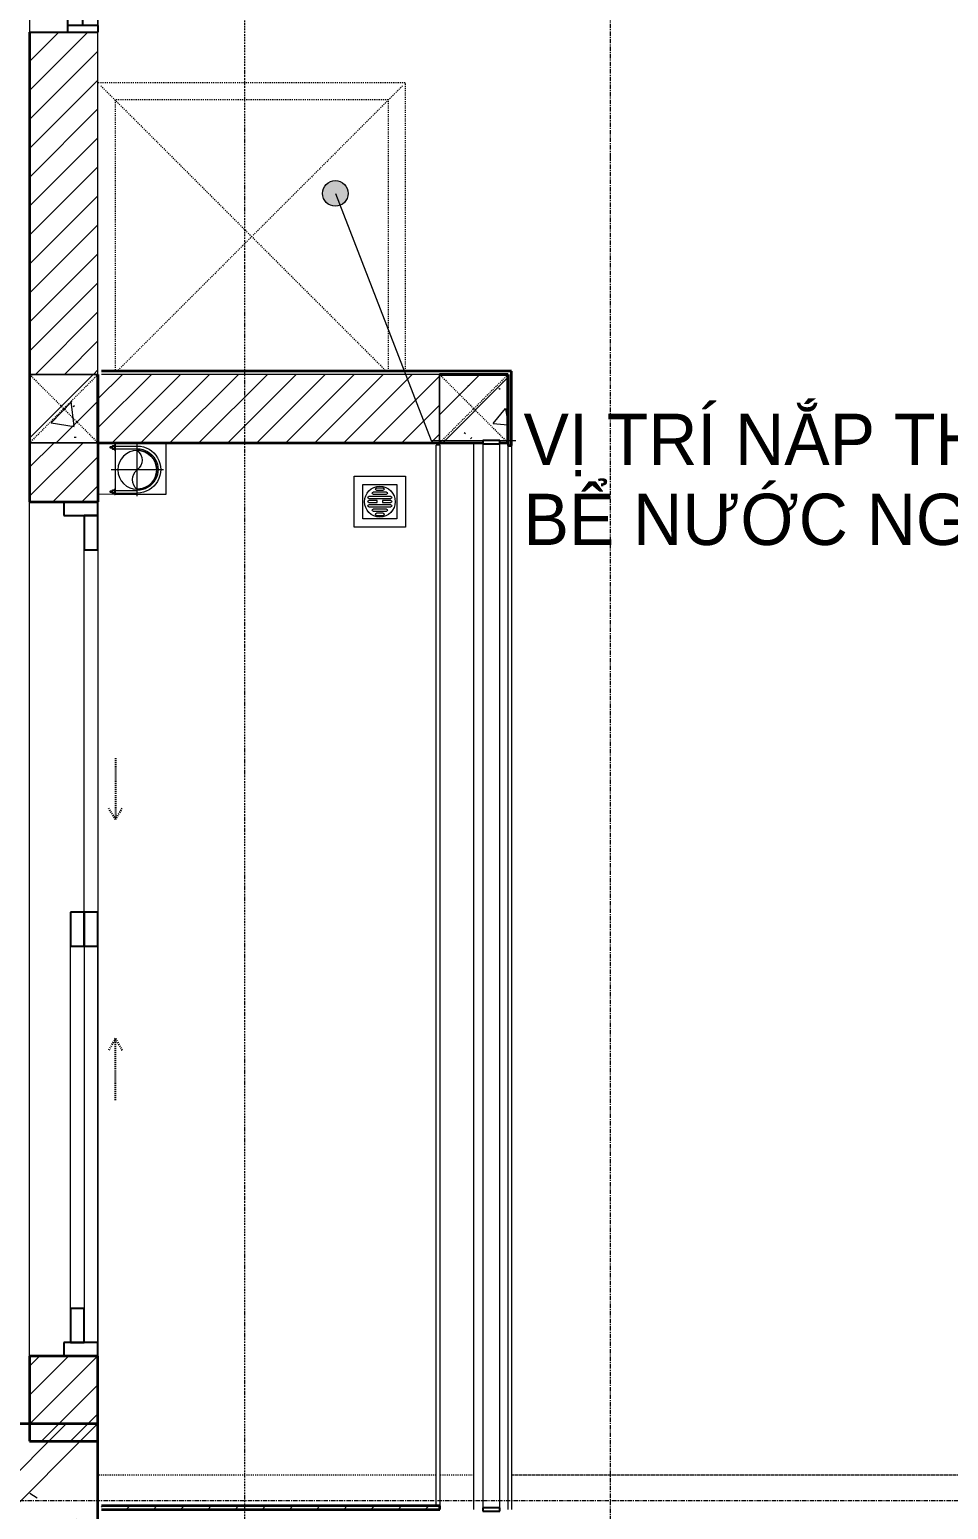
# Model space of a CAD drawing. Header units: millimetres. Extents: x 46079 to 131409, y 40831 to 60403.
# Drawn here: x 112493 to 115182, y 53512 to 57843 of the extents above; entities that cross this region are included whole.
import ezdxf

# ---------------------------------------------------------------- set-up
doc = ezdxf.new("R2010")
doc.units = ezdxf.units.MM
for name, pattern in [('Alignement de la ligne', [6.35, 3.175, -3.175]), ('Dash', [6, 3, -3]), ('Dash Dot 3_16_', [7.9375, 4.7625, -1.5875, 0, -1.5875]), ('Grid Line', [22.225, 12.7, -3.175, 3.175, -3.175]), ('IMPORT-CENTER _3_', [10.16, 6.35, -1.27, 1.27, -1.27])]:
    doc.linetypes.add(name, pattern=pattern)
for name, color, linetype, lineweight in [('0-2', 10, 'Continuous', 5), ('A-DOOR', 31, 'Continuous', 18), ('A-DOOR-1', 31, 'Continuous', 25), ('A-DOOR-FRAM', 31, 'Continuous', 25), ('A-DOOR-HDLN', 31, 'Dash', 25), ('A-FLOR-1', 250, 'Continuous', 18), ('A-FLOR-HRAL', 11, 'Continuous', 18), ('A-FLOR-HRAL-3', 11, 'Continuous', 25), ('A-GLAZ', 151, 'Continuous', 18), ('A-GLAZ-1', 151, 'Continuous', 25), ('A-WALL', 113, 'Continuous', 18), ('A-WALL-1', 113, 'Continuous', 35), ('A-WALL-PATT-1', 111, 'Continuous', 18), ('A-WALL-PATT-3', 250, 'Continuous', 18), ('G-ANNO-SYMB-1', 111, 'Dash Dot 3_16_', 18), ('G-ANNO-TEXT-1', 90, 'Continuous', 9), ('G-ANNO-TEXT-2', 7, 'Continuous', 9), ('G-IMPT', 8, 'Continuous', 18), ('G-IMPT-2', 8, 'IMPORT-CENTER _3_', 18), ('G-IMPT-3', 9, 'Alignement de la ligne', 18), ('I-WALL-2', 7, 'Continuous', 35), ('I-WALL-3', 250, 'Continuous', 18), ('M-EQPM', 50, 'Continuous', 18), ('M-EQPM-2', 9, 'Alignement de la ligne', 18), ('S-COLS', 52, 'Continuous', 18), ('S-COLS-1', 9, 'Continuous', 18), ('S-COLS-2', 7, 'Continuous', 35), ('S-COLS-3', 52, 'Dash', 18), ('S-COLS-4', 52, 'Continuous', 35), ('S-COLS-HDLN', 52, 'Dash', 18), ('S-GRID-1', 1, 'Grid Line', 9)]:
    doc.layers.add(name, color=color, linetype=linetype, lineweight=lineweight)
doc.styles.add('Arial_3', font='arial.ttf', dxfattribs={"width": 0.95, "height": 150})
pattern_1 = [(45, (59240.78, 0), (-42.426407, 42.426407), [])]
pattern_2 = [(50, (59240.8, 0), (546.5526, -47.8174), [57.15, -628.65]), (355, (59240.8, 0), (-105.7283, 573.17), [45.72, -502.92]), (100.451, (59286.33, -4), (440.8275, 525.35), [48.57, -534.27]), (46.184, (59240.8, 152.4), (813.2367, -126.1284), [85.725, -942.975]), (96.636, (59308.55, 141.9), (712.2074, 742.283), [72.855, -801.405]), (351.184, (59240.8, 152.4), (712.215, 742.276), [68.58, -754.38]), (21, (59317, 114.3), (454.8433, -306.796), [57.15, -628.65]), (326, (59317, 114.3), (185.4063, 552.5638), [45.72, -502.92]), (71.451, (59354.9, 88.73), (640.2512, 245.764), [48.57, -534.27]), (37.5, (59240.78, 0), (9.26637, 253.66504), [5.029, -491.795, 5.029, -505.511, -504.825]), (37.5, (59240.78, 0), (9.26637, 253.66504), [-1007.364, 5.029, -499.796]), (7.5, (59240.78, 0), (200.4594, 300.5414), [5.029, -286.055, 5.029, -480.365, -192.405]), (7.5, (59240.78, 0), (200.4594, 300.5414), [-776.478, 5.029, -187.376]), (327.5, (59070.85, 0), (406.77284, -17.18643), [5.029, -185.471, 5.029, -589.331, -788.67]), (327.5, (59070.85, 0), (406.77284, -17.18643), [-784.86, 5.029, -783.641]), (317.5, (58994.65, 0), (444.388, 76.2803), [5.029, -242.621, 5.029, -389.687, -560.07]), (317.5, (58994.65, 0), (444.388, 76.2803), [-642.366, 5.029, -555.041]), (45, (59240.78, 0), (-188.5854, 188.5854), []), (45, (59240.78, 285.75), (-188.5854, 188.5854), [])]

# ---------------------------------------------------------------- blocks, each defined once
blk = doc.blocks.new('NCV_TKTC_KET CAU_rvt-3-TKCS_BỂ NƯỚC NGẦM - MẶT BẰNG NẮP BỂ')
at = {"layer": 'S-COLS-1'}
h = blk.add_hatch(dxfattribs=at)
h.set_pattern_fill('FP_2', color=256, style=0, pattern_type=2)
h.set_pattern_definition([(50, (0, 0), (546.5526, -47.8174), [57.15, -628.65]), (355, (0, 0), (-105.7283, 573.17), [45.72, -502.92]), (100.451, (45.55, -4), (440.8275, 525.35), [48.57, -534.27]), (46.184, (0, 152.4), (813.2367, -126.1284), [85.725, -942.975]), (96.636, (67.8, 141.9), (712.207, 742.283), [72.855, -801.405]), (351.184, (0, 152.4), (712.215, 742.276), [68.58, -754.38]), (21, (76.2, 114.3), (454.8433, -306.796), [57.15, -628.65]), (326, (76.2, 114.3), (185.4063, 552.5638), [45.72, -502.92]), (71.451, (114.1, 88.73), (640.2512, 245.764), [48.57, -534.27]), (37.5, (0, 0), (9.26637, 253.66504), [25.146, -471.678, 25.146, -485.394, -504.825]), (37.5, (0, 0), (9.26637, 253.66504), [-1007.364, 25.146, -479.679]), (7.5, (0, 0), (200.4594, 300.5414), [25.146, -265.938, 25.146, -460.248, -192.405]), (7.5, (0, 0), (200.4594, 300.5414), [-776.478, 25.146, -167.259]), (327.5, (-169.93, 0), (406.77284, -17.18643), [25.146, -165.354, 25.146, -569.214, -788.67]), (327.5, (-169.93, 0), (406.77284, -17.18643), [-784.86, 25.146, -763.524]), (317.5, (-246.13, 0), (444.388, 76.2803), [25.146, -222.504, 25.146, -369.57, -560.07]), (317.5, (-246.13, 0), (444.388, 76.2803), [-642.366, 25.146, -534.924])])
h.paths.add_polyline_path([(53452.6, 53311.9), (53452.6, 53761.9), (52602.6, 53761.9), (52602.6, 53311.9), (53054.8, 53311.9)])
h = blk.add_hatch(dxfattribs=at)
h.set_pattern_fill('FP_3', color=256, style=0, pattern_type=2)
h.set_pattern_definition([(45, (0, 0), (-188.5854, 188.5854), []), (45, (0, 285.75), (-188.5854, 188.5854), [])])
h.paths.add_polyline_path([(53452.6, 53311.9), (53452.6, 53761.9), (52602.6, 53761.9), (52602.6, 53311.9), (53054.8, 53311.9)])
at = {"layer": 'S-COLS-2'}
for p, q in [((53452.6, 53761.9), (52602.6, 53761.9)), ((53452.6, 53311.9), (53452.6, 53761.9))]:
    blk.add_line(p, q, dxfattribs=at)
blk = doc.blocks.new('NCV_TKTC_TANG 1_rvt-3-TKCS_BỂ NƯỚC NGẦM - MẶT BẰNG NẮP BỂ')
at = {"layer": 'A-WALL-PATT-3'}
h = blk.add_hatch(dxfattribs=at)
h.set_pattern_fill('FP_7', color=256, style=0, pattern_type=2)
h.set_pattern_definition([(45, (0, 0), (-39.774756, 39.774756), [])])
h.paths.add_polyline_path([(54452.6, 53511.9), (54452.6, 53521.9), (53462.6, 53521.9), (53462.6, 53511.9)])
at = {"layer": 'A-FLOR-1'}
for p, q in [((54452.6, 56626.9), (54452.6, 56633.3)), ((53452.5, 54000.3), (53452.5, 55160.3))]:
    blk.add_line(p, q, dxfattribs=at)
at = {"layer": 'I-WALL-2'}
for p, q in [((54452.6, 53521.9), (53462.6, 53521.9)), ((53462.6, 53511.9), (54452.6, 53511.9)), ((54452.6, 53511.9), (54452.6, 53521.9))]:
    blk.add_line(p, q, dxfattribs=at)
at = {"layer": 'I-WALL-3'}
for p, q in [((54442.6, 53521.9), (54442.6, 56626.9)), ((54452.6, 56626.9), (54442.6, 56626.9)), ((54452.6, 56626.9), (54452.6, 53521.9))]:
    blk.add_line(p, q, dxfattribs=at)
blk = doc.blocks.new('1_FAMILY RVT - W01-WxH 1400x1400xmm-389822-TKCS_BỂ NƯỚC NGẦM - MẶT BẰNG NẮP BỂ')
at = {"layer": 'A-GLAZ'}
for p, q in [((248.4, 172.4), (299.2, 197.8)), ((248.4, 172.4), (299.2, 147)), ((248.4, 172.4), (451.6, 172.4)), ((700, 96.2), (27.1, 96.2)), ((27.1, 96.2), (680.9, 96.2)), ((27.1, 7.3), (636.5, 7.3)), ((27.1, -103.8), (700, -103.8))]:
    blk.add_line(p, q, dxfattribs=at)
at = {"layer": 'A-GLAZ-1'}
for p, q in [((680.9, 96.2), (700, 96.2)), ((680.9, 96.2), (680.9, 7.3)), ((700, -103.8), (700, 96.2)), ((636.5, 51.7), (636.5, 7.3)), ((680.9, 51.7), (636.5, 51.7)), ((27.1, 29.5), (636.5, 29.5)), ((636.5, 7.3), (700, 7.3))]:
    blk.add_line(p, q, dxfattribs=at)
blk = doc.blocks.new('DEG_02-DEG_03 - DEG_02-2500x2400mm-CỬA ĐI 02 CÁNH TRƯỢT-V19-TKCS_BỂ NƯỚC NGẦM - MẶT BẰNG NẮP BỂ')
at = {"layer": 'A-DOOR'}
for p, q in [((-1110, 100), (-50, 100)), ((-50, 60), (-1110, 60)), ((50, 60), (1110, 60)), ((1110, 20), (50, 20))]:
    blk.add_line(p, q, dxfattribs=at)
at = {"layer": 'A-DOOR-1'}
for p, q in [((-1110, 100), (-1210, 100)), ((-1210, 100), (-1210, 60)), ((-1110, 60), (-1110, 100)), ((50, 100), (-50, 100)), ((-50, 100), (-50, 60)), ((50, 60), (50, 100)), ((-1210, 60), (-1110, 60)), ((50, 60), (-50, 60)), ((-50, 60), (-50, 20)), ((-50, 60), (50, 60)), ((50, 20), (50, 60)), ((1210, 60), (1110, 60)), ((1110, 60), (1110, 20)), ((1210, 20), (1210, 60)), ((-50, 20), (50, 20)), ((1110, 20), (1210, 20))]:
    blk.add_line(p, q, dxfattribs=at)
at = {"layer": 'A-DOOR-FRAM'}
for p, q in [((-1210, 100), (-1250, 100)), ((-1250, 100), (-1250, 0)), ((-1210, 0), (-1210, 100)), ((1250, 100), (1210, 100)), ((1210, 100), (1210, 0)), ((1250, 0), (1250, 100)), ((-1250, 0), (-1210, 0)), ((1210, 0), (1250, 0))]:
    blk.add_line(p, q, dxfattribs=at)
at = {"layer": 'A-DOOR-HDLN'}
for p, q in [((-500.4, 151.1), (-320.4, 151.1)), ((-320.4, 151.1), (-355, 171.1)), ((-320.4, 151.1), (-355, 131.1)), ((320.4, 151.1), (355, 171.1)), ((320.4, 151.1), (355, 131.1)), ((500.4, 151.1), (320.4, 151.1))]:
    blk.add_line(p, q, dxfattribs=at)
blk = doc.blocks.new('Railing - 50 x 10mm-1251311-TKCS_BỂ NƯỚC NGẦM - MẶT BẰNG NẮP BỂ')
at = {"layer": 'A-FLOR-HRAL-3'}
for p, q in [((25, 5), (-25, 5)), ((-25, 5), (-25, -5)), ((25, -5), (25, 5)), ((-25, -5), (25, -5))]:
    blk.add_line(p, q, dxfattribs=at)
blk = doc.blocks.new('Railing - Railing-1598497-TKCS_BỂ NƯỚC NGẦM - MẶT BẰNG NẮP BỂ')
at = {"layer": 'A-FLOR-HRAL'}
for p, q in [((54578.6, 56630.3), (54578.6, 53516.9)), ((54628.6, 53516.9), (54628.6, 56630.3))]:
    blk.add_line(p, q, dxfattribs=at)
for p in [(54603.6, 56635.3), (54603.6, 53511.9)]:
    blk.add_blockref('Railing - 50 x 10mm-1251311-TKCS_BỂ NƯỚC NGẦM - MẶT BẰNG NẮP BỂ', p)
blk = doc.blocks.new('TKTC_XREF_251221_MB TANG 1 - TKTC_XREF_260130_MB TANG 1_dwg_THU NUOC - THU NUOC-444531-TKCS_MB TẦNG 1-4202124-TKCS_BỂ NƯỚC NGẦM - MẶT BẰNG NẮP BỂ')
at = {"layer": 'M-EQPM'}
for p, q in [((-23.3, 10.8), (40.9, 10.8)), ((40.9, 4.8), (-23.3, 4.8)), ((-11, 23.3), (28.5, 23.3)), ((28.5, 17.3), (-11, 17.3)), ((-1.1, 35.6), (18.5, 35.6)), ((18.5, 29.6), (-1.1, 29.6)), ((-23.3, -13.6), (40.9, -13.6)), ((40.9, -19.6), (-23.3, -19.6)), ((-11, -26.1), (28.5, -26.1)), ((28.5, -32.1), (-11, -32.1)), ((-1.1, -38.5), (18.5, -38.5)), ((18.5, -44.5), (-1.1, -44.5))]:
    blk.add_line(p, q, dxfattribs=at)
at = {"layer": 'M-EQPM', "flags": 128}
for points in [[(83.7, -79.4), (83.7, 70.6), (-66.3, 70.6), (-66.3, -79.4)], [(58.7, -54.4), (58.7, 45.6), (-41.3, 45.6), (-41.3, -54.4)]]:
    blk.add_lwpolyline(points, close=True, dxfattribs=at)
for points in [[(-23.3, -1.2), (0.7, -1.2), (0.7, -7.2), (-23.3, -7.2)], [(40.9, -7.2), (16.7, -7.2), (16.7, -1.2), (40.9, -1.2)]]:
    blk.add_lwpolyline(points, dxfattribs=at)
at = {"layer": 'M-EQPM'}
for centre, radius, start, end in [((8.7, -4.4), 45, 360, 180), ((8.7, -4.4), 45, 360, 180), ((-23.3, 7.8), 3, 90, 270), ((-11, 20.3), 3, 90, 270), ((-1.1, 32.6), 3, 90, 270), ((18.5, 32.6), 3, 270, 90), ((28.5, 20.3), 3, 270, 90), ((40.9, 7.8), 3, 270, 90), ((8.7, -4.4), 45, 180, 360), ((8.7, -4.4), 45, 180, 360), ((-23.3, -4.2), 3, 90, 270), ((-23.3, -16.6), 3, 90, 270), ((-11, -29.1), 3, 90, 270), ((-1.1, -41.5), 3, 90, 270), ((18.5, -41.5), 3, 270, 90), ((28.5, -29.1), 3, 270, 90), ((40.9, -4.2), 3, 270, 90), ((40.9, -16.6), 3, 270, 90)]:
    blk.add_arc(centre, radius, start, end, dxfattribs=at)
blk = doc.blocks.new('TKTC_XREF_251221_MB TANG 1 - TKTC_XREF_260130_MB TANG 1_dwg_CUM U_DN100-4202115-TKCS_BỂ NƯỚC NGẦM - MẶT BẰNG NẮP BỂ')
at = {"layer": 'G-IMPT'}
blk.add_hatch(color=256, dxfattribs=at).paths.add_polyline_path([(0, 61), (15.8, 58.9), (30.5, 52.8), (43.1, 43.1), (52.8, 30.5), (58.9, 15.8), (61, 0), (58.9, -15.8), (52.8, -30.5), (43.1, -43.1), (30.5, -52.8), (15.8, -58.9), (0, -61), (0, -57), (14.8, -55.1), (28.5, -49.4), (40.3, -40.3), (49.4, -28.5), (55.1, -14.8), (57, 0), (55.1, 14.8), (49.4, 28.5), (40.3, 40.3), (28.5, 49.4), (14.8, 55.1), (0, 57)])
for p, q in [((-79.1, 66.6), (-79.1, 63.4)), ((-76.6, 66.6), (-76.6, 63.4)), ((-74.6, 66.6), (-74.6, 63.4)), ((-72.7, 69.3), (-72.7, 60.7)), ((-66.9, 67.9), (-71.7, 67.9)), ((-66.9, 62.1), (-71.7, 62.1)), ((-65, 69), (0, 69)), ((-79.1, -63.4), (-79.1, -66.6)), ((-76.6, -63.4), (-76.6, -66.6)), ((-74.6, -63.4), (-74.6, -66.6)), ((-72.7, -60.7), (-72.7, -69.3)), ((-66.9, -62.1), (-71.7, -62.1)), ((-66.9, -67.9), (-71.7, -67.9)), ((-65, -69), (0, -69))]:
    blk.add_line(p, q, dxfattribs=at)
at = {"layer": 'G-IMPT', "flags": 128}
for points in [[(-72.7, 67.6), (-78.1, 67.6), (-78.1, 62.4), (-72.7, 62.4)], [(-71.7, 59.2), (-66.9, 59.2), (-66.9, 70.8), (-71.7, 70.8)], [(-66.9, 70.8), (-66.9, 72.7), (-65, 72.7), (-65, 57.3), (-66.9, 57.3), (-66.9, 59.2)], [(-65, 61), (0, 61), (0, 57)], [(-72.7, -62.4), (-78.1, -62.4), (-78.1, -67.6), (-72.7, -67.6)], [(-71.7, -70.8), (-66.9, -70.8), (-66.9, -59.2), (-71.7, -59.2)], [(-66.9, -59.2), (-66.9, -57.3), (-65, -57.3), (-65, -72.7), (-66.9, -72.7), (-66.9, -70.8)], [(-65, -61), (0, -61), (0, -57)]]:
    blk.add_lwpolyline(points, dxfattribs=at)
at = {"layer": 'G-IMPT'}
for centre, radius, start, end in [((-78.1, 66.6), 0.96, 90, 180), ((-78.1, 63.4), 0.96, 180, 270), ((-71.1, 69.3), 1.56, 112.6199, 247.3801), ((-67.9, 65), 4.8, 143.1301, 216.8699), ((-71.1, 60.7), 1.56, 112.6199, 247.3801), ((0, 0), 69, 270, 90), ((0, 0), 61, 270, 90), ((0, 0), 57, 270, 90), ((-78.1, -63.4), 0.96, 90, 180), ((-78.1, -66.6), 0.96, 180, 270), ((-71.1, -60.7), 1.56, 112.6199, 247.3801), ((-67.9, -65), 4.8, 143.1301, 216.8699), ((-71.1, -69.3), 1.56, 112.6199, 247.3801)]:
    blk.add_arc(centre, radius, start, end, dxfattribs=at)
blk = doc.blocks.new('TKTC_XREF_251221_MB TANG 1 - TKTC_XREF_260130_MB TANG 1_dwg_$cc-4202121-TKCS_BỂ NƯỚC NGẦM - MẶT BẰNG NẮP BỂ')
at = {"layer": 'G-IMPT'}
blk.add_circle((0, 0), 0.5, dxfattribs=at)
for centre, radius, start, end in [((0, 0), 0.5, 90, 270), ((0.188, 0.25), 0.313, 126.8699, 233.1301), ((-0.188, -0.25), 0.313, 306.8699, 53.1301)]:
    blk.add_arc(centre, radius, start, end, dxfattribs=at)
at = {"layer": 'G-IMPT-2'}
for p, q in [((0, -0.673), (0, 0.673)), ((-0.673, 0), (0.673, 0))]:
    blk.add_line(p, q, dxfattribs=at)
blk = doc.blocks.new('TKTC_XREF_251221_MB TANG 1 - TKTC_XREF_260130_MB TANG 1_dwg-4202109-TKCS_BỂ NƯỚC NGẦM - MẶT BẰNG NẮP BỂ')
at = {"layer": 'G-IMPT', "flags": 128}
blk.add_lwpolyline([(-149699, -344713.4), (-149649, -344713.7), (-149649, -344864.2), (-149698.8, -344863.8), (-149698.8, -344713.4)], dxfattribs=at)
blk.add_lwpolyline([(-149648.9, -344863.9), (-149499.2, -344863.9), (-149499.2, -344713.6), (-149648.9, -344713.6)], close=True, dxfattribs=at)
at = {"extrusion": (0, 0, -1)}
for name, p, xscale, yscale, zscale, rotation in [('TKTC_XREF_251221_MB TANG 1 - TKTC_XREF_260130_MB TANG 1_dwg_CUM U_DN100-4202115-TKCS_BỂ NƯỚC NGẦM - MẶT BẰNG NẮP BỂ', (149584, -344791.5), 0.9975000000000006, 0.9975000000000006, -0.9975000000000006, 180.000991338195), ('TKTC_XREF_251221_MB TANG 1 - TKTC_XREF_260130_MB TANG 1_dwg_$cc-4202121-TKCS_BỂ NƯỚC NGẦM - MẶT BẰNG NẮP BỂ', (149584, -344792.4), 113.7150000000073, 113.7150000000073, -113.7150000000073, 359.9990086636432)]:
    blk.add_blockref(name, p, dxfattribs=dict(at, xscale=xscale, yscale=yscale, zscale=zscale, rotation=rotation))
at = {"extrusion": (0, 0, -1), "zscale": -1}
blk.add_blockref('TKTC_XREF_251221_MB TANG 1 - TKTC_XREF_260130_MB TANG 1_dwg_THU NUOC - THU NUOC-444531-TKCS_MB TẦNG 1-4202124-TKCS_BỂ NƯỚC NGẦM - MẶT BẰNG NẮP BỂ', (148865.4, -344881), dxfattribs=at)
blk = doc.blocks.new('TKTC_XREF_251221_MB TANG 1 - TKTC_XREF_251221_MB TANG 1-2038492-TKCS_BỂ NƯỚC NGẦM - MẶT BẰNG NẮP BỂ')
blk.add_blockref('TKTC_XREF_251221_MB TANG 1 - TKTC_XREF_260130_MB TANG 1_dwg-4202109-TKCS_BỂ NƯỚC NGẦM - MẶT BẰNG NẮP BỂ', (169499.1, 384109.7))
blk = doc.blocks.new('TKTC_NAP THAM BE NUOC NGAM_260130 - TKTC_XREF_260130_NAP THAM BE NUOC NGAM_dwg-4013458-TKCS_BỂ NƯỚC NGẦM - MẶT BẰNG NẮP BỂ')
at = {"layer": 'G-IMPT-3'}
for p, q in [((-149700.7, 153256.3), (-148865.4, 152421)), ((-148817.4, 153256.3), (-149652.7, 152421)), ((-149709, 149578), (-149709, 150738)), ((-149709, 149578), (-149709, 150738)), ((-148609.1, 149189.7), (-148709.1, 149189.7)), ((-148609.1, 149189.7), (-148709.1, 149189.7)), ((-142334, 149189.7), (-148499, 149189.7))]:
    blk.add_line(p, q, dxfattribs=at)
at = {"layer": 'G-IMPT-3', "flags": 128}
for points in [[(-149709, 153614.7), (-142334, 153614.7), (-142334, 149189.7), (-148499, 149189.7)], [(-148809, 152421), (-148809, 153264.7), (-149709, 153264.7)], [(-148859, 152421), (-148859, 153214.7), (-149659, 153214.7), (-149659, 152421)], [(-148719.1, 149189.7), (-149709, 149189.7), (-149709, 149289.7)], [(-148719.1, 149189.7), (-149709, 149189.7), (-149709, 149289.7)]]:
    blk.add_lwpolyline(points, dxfattribs=at)
blk = doc.blocks.new('TKTC_NAP THAM BE NUOC NGAM_260130 - NẮP THĂM BỂ NƯỚC NGẦM-2336355-TKCS_BỂ NƯỚC NGẦM - MẶT BẰNG NẮP BỂ')
blk.add_blockref('TKTC_NAP THAM BE NUOC NGAM_260130 - TKTC_XREF_260130_NAP THAM BE NUOC NGAM_dwg-4013458-TKCS_BỂ NƯỚC NGẦM - MẶT BẰNG NẮP BỂ', (150009, -139814.7))
blk = doc.blocks.new('G1_SOF - BO TRU - 200x200-3050151-TKCS_BỂ NƯỚC NGẦM - MẶT BẰNG NẮP BỂ')
at = {"layer": 'S-COLS-HDLN'}
for p, q in [((-100, 100), (100, -100)), ((100, 100), (-100, -100))]:
    blk.add_line(p, q, dxfattribs=at)

msp = doc.modelspace()

# ---------------------------------------------------------------- hatches: boundary and pattern name
at = {"layer": 'A-WALL-PATT-1'}
h = msp.add_hatch(dxfattribs=at)
h.set_pattern_fill('FP_1', color=256, style=0, pattern_type=2)
h.set_pattern_definition(pattern_1)
h.paths.add_polyline_path([(112493.4, 56631.9), (112693.4, 56631.9), (112693.4, 56633.3), (112493.4, 56633.3)])
h.paths.add_polyline_path([(112493.4, 56833.3), (112693.4, 56833.3), (112693.4, 57835.3), (112493.4, 57835.3)])
h = msp.add_hatch(dxfattribs=at)
h.set_pattern_fill('FP_1', color=256, style=0, pattern_type=2)
h.set_pattern_definition(pattern_1)
h.paths.add_polyline_path([(112951.7, 56633.3), (113693.3, 56633.3), (113693.3, 56833.3), (112693.4, 56833.3), (112693.4, 56633.3)])
h = msp.add_hatch(dxfattribs=at)
h.set_pattern_fill('FP_1', color=256, style=0, pattern_type=2)
h.set_pattern_definition(pattern_1)
h.paths.add_polyline_path([(112693.4, 53711.9), (112693.4, 53960.3), (112493.4, 53960.3), (112493.4, 53711.9)])
h.paths.add_polyline_path([(112493.4, 56460.3), (112693.4, 56460.3), (112693.4, 56631.9), (112493.4, 56631.9)])
at = {"layer": 'G-ANNO-TEXT-1'}
h = msp.add_hatch(color=256, dxfattribs=at)
edge = h.paths.add_edge_path()
edge.add_arc((113388.1, 57363.4), 37.5, 0, 360)
at = {"layer": 'S-COLS-1'}
h = msp.add_hatch(dxfattribs=at)
h.set_pattern_fill('FP_6', color=256, style=0, pattern_type=2)
h.set_pattern_definition(pattern_2)
h.paths.add_polyline_path([(112493.4, 56633.3), (112693.4, 56633.3), (112693.4, 56833.3), (112493.4, 56833.3), (112493.4, 56825.1)])
h = msp.add_hatch(dxfattribs=at)
h.set_pattern_fill('FP_6', color=256, style=0, pattern_type=2)
h.set_pattern_definition(pattern_2)
h.paths.add_polyline_path([(112493.4, 56633.3), (112693.4, 56633.3), (112693.4, 56833.3), (112493.4, 56833.3), (112493.4, 56825.1)])
h = msp.add_hatch(dxfattribs=at)
h.set_pattern_fill('FP_6', color=256, style=0, pattern_type=2)
h.set_pattern_definition(pattern_2)
h.paths.add_polyline_path([(113819.3, 56633.3), (113819.3, 56640.3), (113869.3, 56640.3), (113869.3, 56633.3), (113893.3, 56633.3), (113893.3, 56833.3), (113693.3, 56833.3), (113693.3, 56633.3)])
h = msp.add_hatch(dxfattribs=at)
h.set_pattern_fill('FP_6', color=256, style=0, pattern_type=2)
h.set_pattern_definition(pattern_2)
h.paths.add_polyline_path([(113819.3, 56633.3), (113819.3, 56640.3), (113869.3, 56640.3), (113869.3, 56633.3), (113893.3, 56633.3), (113893.3, 56833.3), (113693.3, 56833.3), (113693.3, 56633.3)])

# ---------------------------------------------------------------- linework, layer by layer
at = {"layer": 'A-WALL'}
for p, q in [((112693.4, 56833.3), (112693.4, 57835.3)), ((112493.4, 56833.3), (112693.4, 56833.3)), ((113693.3, 56833.3), (112703.4, 56833.3)), ((113693.3, 56633.3), (113693.3, 56833.3)), ((112693.4, 56633.3), (112493.4, 56633.3)), ((113793.3, 53511.9), (113793.3, 56633.3)), ((113893.3, 56633.3), (113893.3, 53511.9)), ((113893.4, 53511.9), (113893.4, 56625.2)), ((113903.4, 56625.2), (113903.4, 53511.9)), ((112493.4, 53960.3), (112493.4, 56460.3)), ((112693.4, 55160.3), (112693.4, 54000.3))]:
    msp.add_line(p, q, dxfattribs=at)
at = {"layer": 'A-WALL-1'}
for p, q in [((112493.4, 57835.3), (112493.4, 56833.3)), ((112693.4, 56833.3), (112693.4, 56460.3)), ((113903.4, 56843.3), (112703.4, 56843.3)), ((113693.3, 56833.3), (113893.4, 56833.3)), ((113893.4, 56833.3), (113893.4, 56625.2)), ((113903.4, 56625.2), (113903.4, 56843.3)), ((112493.4, 56633.3), (112493.4, 56460.3)), ((112693.4, 56633.3), (113693.3, 56633.3)), ((113893.4, 56625.2), (113903.4, 56625.2)), ((112493.4, 56460.3), (112693.4, 56460.3)), ((112493.4, 53960.3), (112493.4, 53711.9)), ((112693.4, 53960.3), (112493.4, 53960.3)), ((112693.4, 53711.9), (112693.4, 53960.3)), ((112493.4, 53711.9), (112693.4, 53711.9))]:
    msp.add_line(p, q, dxfattribs=at)
at = {"layer": 'G-ANNO-SYMB-1'}
msp.add_line((113122.5, 59766.6), (113122.5, 42597.1), dxfattribs=at)
at = {"layer": 'G-ANNO-TEXT-1'}
for p, q in [((113388.1, 57363.4), (113668.9, 56639.8)), ((113668.9, 56639.8), (113916.4, 56639.8))]:
    msp.add_line(p, q, dxfattribs=at)
msp.add_circle((113388.1, 57363.4), 37.5, dxfattribs=at)
at = {"layer": 'S-COLS'}
for p, q in [((112693.4, 56833.3), (112493.4, 56833.3)), ((113693.3, 56833.3), (113693.3, 56633.3)), ((112493.4, 56633.3), (112693.4, 56633.3))]:
    msp.add_line(p, q, dxfattribs=at)
at = {"layer": 'S-COLS-4'}
for p, q in [((112493.4, 56833.3), (112493.4, 56633.3)), ((112693.4, 56633.3), (112693.4, 56833.3)), ((113893.3, 56833.3), (113693.3, 56833.3)), ((113893.3, 56633.3), (113893.3, 56833.3)), ((113693.3, 56633.3), (113819.3, 56633.3)), ((113869.3, 56633.3), (113893.3, 56633.3))]:
    msp.add_line(p, q, dxfattribs=at)
at = {"layer": 'S-GRID-1'}
for p, q in [((114193.3, 57469.4), (114193.3, 59344.4)), ((114193.3, 44834), (114193.3, 57469.4)), ((127479.4, 53536.9), (108127, 53536.9))]:
    msp.add_line(p, q, dxfattribs=at)

# ---------------------------------------------------------------- block references
at = {"layer": '0-2'}
for name in ['NCV_TKTC_TANG 1_rvt-3-TKCS_BỂ NƯỚC NGẦM - MẶT BẰNG NẮP BỂ', 'NCV_TKTC_KET CAU_rvt-3-TKCS_BỂ NƯỚC NGẦM - MẶT BẰNG NẮP BỂ']:
    msp.add_blockref(name, (59240.8, 0), dxfattribs=at)
at = {"layer": 'A-DOOR', "rotation": 269.9999999999999}
msp.add_blockref('DEG_02-DEG_03 - DEG_02-2500x2400mm-CỬA ĐI 02 CÁNH TRƯỢT-V19-TKCS_BỂ NƯỚC NGẦM - MẶT BẰNG NẮP BỂ', (112593.4, 55210.3), dxfattribs=at)
at = {"layer": 'A-FLOR-HRAL'}
msp.add_blockref('Railing - Railing-1598497-TKCS_BỂ NƯỚC NGẦM - MẶT BẰNG NẮP BỂ', (59240.8, 0), dxfattribs=at)
at = {"layer": 'A-GLAZ', "rotation": 269.9999999999999}
msp.add_blockref('1_FAMILY RVT - W01-WxH 1400x1400xmm-389822-TKCS_BỂ NƯỚC NGẦM - MẶT BẰNG NẮP BỂ', (112597.2, 58535.3), dxfattribs=at)
at = {"layer": 'M-EQPM'}
msp.add_blockref('TKTC_XREF_251221_MB TANG 1 - TKTC_XREF_251221_MB TANG 1-2038492-TKCS_BỂ NƯỚC NGẦM - MẶT BẰNG NẮP BỂ', (92893.3, 17236.9), dxfattribs=at)
at = {"layer": 'M-EQPM-2'}
msp.add_blockref('TKTC_NAP THAM BE NUOC NGAM_260130 - NẮP THĂM BỂ NƯỚC NGẦM-2336355-TKCS_BỂ NƯỚC NGẦM - MẶT BẰNG NẮP BỂ', (112393.4, 44236.9), dxfattribs=at)
at = {"layer": 'S-COLS-3'}
for p in [(112593.4, 56733.3), (113793.3, 56733.3)]:
    msp.add_blockref('G1_SOF - BO TRU - 200x200-3050151-TKCS_BỂ NƯỚC NGẦM - MẶT BẰNG NẮP BỂ', p, dxfattribs=at)

# ---------------------------------------------------------------- texts
at = {"layer": 'G-ANNO-TEXT-2', "insert": (113938.9, 56718.6), "char_height": 150, "width": 1699.754, "attachment_point": 1, "line_spacing_factor": 0.936439, "style": 'Arial_3'}
msp.add_mtext('\\pt904.875,1809.75,2714.625,3619.5,4524.375,5429.25,6334.125,7239,8143.875,9048.75,9953.625,10858.5,11763.375,12668.25,13573.125,14478,15382.875,16287.75,17192.625,18097.5,19002.375,19907.25,20812.125,21717,22621.875,23526.75,24431.625,25336.5,26241.375,27146.25,28051.125,28956;VỊ TRÍ NẮP THĂM\\PBỂ NƯỚC NGẦM', dxfattribs=at)

doc.saveas('drawing.dxf')
